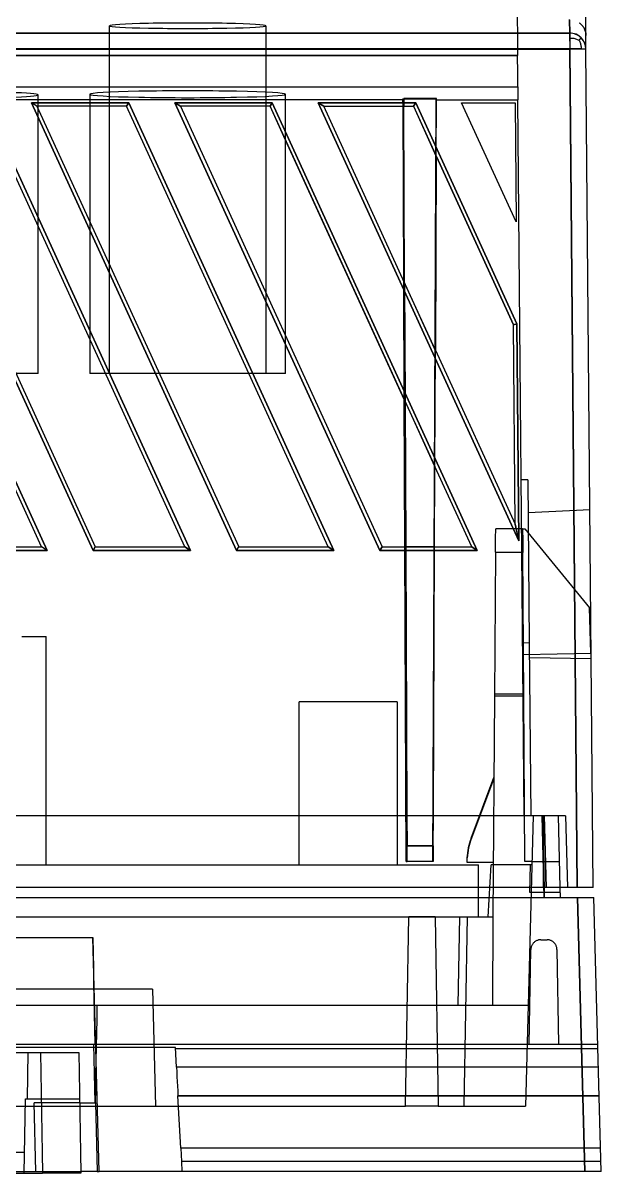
# Model space of a CAD drawing. Header units: millimetres. Extents: x 169.7 to 222.2, y -0.6 to 58.
# Drawn here: x 204.43 to 222.17, y -0.35 to 34.91 of the extents above; entities that cross this region are included whole.
import ezdxf

# ---------------------------------------------------------------- set-up
doc = ezdxf.new("R2010")
doc.units = ezdxf.units.MM
doc.layers.add('MAIN-1', color=7, linetype='Continuous')
doc.layers.add('MAIN-2', color=7, linetype='Continuous')

msp = doc.modelspace()

# ---------------------------------------------------------------- linework, layer by layer
at = {"layer": 'MAIN-1'}
for p, q in [((221.703, 34.536), (221.604, 45.809)), ((221.206, 34.602), (221.202, 35.015)), ((221.506, 34.916), (221.529, 34.898)), ((170.612, 34.602), (221.205, 34.602)), ((221.529, 34.898), (221.55, 34.879)), ((221.55, 34.879), (221.57, 34.859)), ((221.57, 34.859), (221.589, 34.839)), ((221.589, 34.839), (221.606, 34.818)), ((221.606, 34.818), (221.622, 34.796)), ((221.622, 34.796), (221.636, 34.773)), ((221.636, 34.773), (221.65, 34.749)), ((221.65, 34.749), (221.662, 34.724)), ((221.662, 34.724), (221.673, 34.697)), ((221.673, 34.697), (221.682, 34.668)), ((221.682, 34.668), (221.691, 34.637)), ((221.691, 34.637), (221.697, 34.604)), ((221.697, 34.604), (221.701, 34.571)), ((221.701, 34.571), (221.703, 34.536)), ((221.706, 34.107), (221.703, 34.536)), ((221.206, 34.116), (170.612, 34.116)), ((221.206, 34.116), (221.431, 8.4)), ((221.931, 8.4), (221.706, 34.107)), ((198.882, 32.466), (205.172, 18.739)), ((206.58, 18.739), (200.289, 32.466)), ((203.282, 32.466), (209.572, 18.739)), ((204.689, 32.466), (207.682, 32.466)), ((210.98, 18.739), (204.689, 32.466)), ((204.861, 32.356), (204.689, 32.466)), ((207.682, 32.466), (207.611, 32.356)), ((207.682, 32.466), (213.972, 18.739)), ((209.089, 32.466), (212.082, 32.466)), ((215.38, 18.739), (209.089, 32.466)), ((209.089, 32.466), (209.261, 32.356)), ((212.082, 32.466), (212.011, 32.356)), ((212.082, 32.466), (218.372, 18.739)), ((213.489, 32.466), (216.482, 32.466)), ((219.647, 19.028), (213.489, 32.466)), ((213.661, 32.356), (213.489, 32.466)), ((216.482, 32.466), (216.411, 32.356)), ((216.482, 32.466), (219.589, 25.685)), ((219.562, 28.816), (217.889, 32.466)), ((217.889, 32.466), (219.53, 32.466)), ((219.53, 32.466), (219.562, 28.816)), ((205, 18.85), (198.811, 32.356)), ((200.461, 32.356), (206.65, 18.85)), ((209.4, 18.85), (203.211, 32.356)), ((207.611, 32.356), (204.861, 32.356)), ((204.861, 32.356), (211.05, 18.85)), ((204.894, 32.283), (204.894, 32.356)), ((206.485, 32.356), (206.485, 28.813)), ((213.8, 18.85), (207.611, 32.356)), ((212.011, 32.356), (209.261, 32.356)), ((209.261, 32.356), (215.45, 18.85)), ((216.156, 23.311), (212.011, 32.356)), ((213.661, 32.356), (216.117, 32.356)), ((216.141, 26.942), (213.661, 32.356)), ((216.115, 27), (216.092, 32.356)), ((216.117, 32.356), (216.411, 32.356)), ((216.141, 26.943), (216.117, 32.356)), ((216.411, 32.356), (217.114, 30.82)), ((212.485, 25.321), (212.485, 31.323)), ((216.13, 23.367), (212.485, 31.322)), ((217.114, 30.821), (217.088, 24.877)), ((219.479, 25.66), (217.115, 30.821)), ((217.115, 30.82), (219.479, 25.66)), ((204.894, 24.164), (204.894, 28.682)), ((217.088, 24.877), (216.141, 26.942)), ((219.479, 25.66), (219.589, 25.685)), ((219.533, 19.543), (219.479, 25.66)), ((219.589, 25.685), (219.647, 19.028)), ((206.485, 25.212), (206.485, 24.164)), ((217.088, 24.877), (219.533, 19.543)), ((204.894, 24.164), (204.215, 24.164)), ((206.965, 24.164), (206.485, 24.164)), ((211.365, 24.164), (208.615, 24.164)), ((216.151, 18.85), (216.131, 23.367)), ((217.073, 21.31), (216.156, 23.311)), ((216.157, 23.311), (216.176, 18.85)), ((217.062, 18.85), (217.073, 21.31)), ((218.2, 18.85), (217.073, 21.31)), ((219.533, 19.543), (219.647, 19.028)), ((205.172, 18.739), (202.18, 18.739)), ((202.25, 18.85), (205, 18.85)), ((205.172, 18.739), (205, 18.85)), ((206.65, 18.85), (206.58, 18.739)), ((209.572, 18.739), (206.58, 18.739)), ((206.65, 18.85), (209.4, 18.85)), ((209.572, 18.739), (209.4, 18.85)), ((210.98, 18.739), (211.05, 18.85)), ((213.972, 18.739), (210.98, 18.739)), ((211.05, 18.85), (213.8, 18.85)), ((213.972, 18.739), (213.8, 18.85)), ((215.38, 18.739), (215.45, 18.85)), ((218.372, 18.739), (215.38, 18.739)), ((215.45, 18.85), (216.176, 18.85)), ((216.176, 18.85), (217.062, 18.85)), ((217.062, 18.85), (218.2, 18.85)), ((218.2, 18.85), (218.372, 18.739)), ((221.431, 8.4), (170.388, 8.4)), ((220.419, 8.4), (220.427, 8.1)), ((220.926, 8.1), (220.919, 8.4)), ((221.455, 8.4), (221.431, 8.4)), ((221.478, 8.4), (221.455, 8.4)), ((221.502, 8.4), (221.478, 8.4)), ((221.524, 8.4), (221.502, 8.4)), ((221.547, 8.4), (221.524, 8.4)), ((221.569, 8.4), (221.547, 8.4)), ((221.59, 8.4), (221.569, 8.4)), ((221.612, 8.4), (221.59, 8.4)), ((221.633, 8.4), (221.612, 8.4)), ((221.653, 8.4), (221.633, 8.4)), ((221.674, 8.4), (221.653, 8.4)), ((221.694, 8.4), (221.674, 8.4)), ((221.713, 8.4), (221.694, 8.4)), ((221.732, 8.4), (221.713, 8.4)), ((221.75, 8.4), (221.732, 8.4)), ((221.768, 8.4), (221.75, 8.4)), ((221.784, 8.4), (221.768, 8.4)), ((221.8, 8.4), (221.784, 8.4)), ((221.816, 8.4), (221.8, 8.4)), ((221.83, 8.4), (221.816, 8.4)), ((221.843, 8.4), (221.83, 8.4)), ((221.856, 8.4), (221.843, 8.4)), ((221.868, 8.4), (221.856, 8.4)), ((221.878, 8.4), (221.868, 8.4)), ((221.888, 8.4), (221.878, 8.4)), ((221.897, 8.4), (221.888, 8.4)), ((221.905, 8.4), (221.897, 8.4)), ((221.912, 8.4), (221.905, 8.4)), ((221.917, 8.4), (221.912, 8.4)), ((221.922, 8.4), (221.917, 8.4)), ((221.926, 8.4), (221.922, 8.4)), ((221.929, 8.4), (221.926, 8.4)), ((221.93, 8.4), (221.929, 8.4)), ((221.931, 8.4), (221.93, 8.4)), ((170.372, 8.1), (221.448, 8.1)), ((221.448, 8.1), (221.947, 8.1)), ((221.448, 8.1), (221.667, -0.3)), ((222.167, -0.3), (221.947, 8.1)), ((185.243, 6.866), (206.576, 6.866)), ((206.576, 6.866), (206.584, 6.399)), ((206.767, -0.3), (206.576, 6.866)), ((206.584, 6.399), (206.592, 5.933)), ((206.592, 5.933), (206.6, 5.466)), ((206.6, 5.466), (206.607, 5)), ((206.607, 5), (206.615, 4.533)), ((206.615, 4.533), (206.623, 4.067)), ((206.623, 4.067), (206.636, 3.6)), ((185.188, 3.6), (206.636, 3.6)), ((206.651, 1.8), (206.606, 3.6)), ((186.854, 3.349), (204.965, 3.349)), ((206.613, 3.5), (201.57, 3.5)), ((204.965, 3.349), (205.068, 3.349)), ((204.965, 3.349), (204.976, 2.732)), ((205.068, 3.349), (205.17, 3.349)), ((205.17, 3.349), (205.269, 3.349)), ((205.269, 3.349), (205.364, 3.349)), ((205.364, 3.349), (205.456, 3.349)), ((205.456, 3.349), (205.544, 3.349)), ((205.544, 3.349), (205.627, 3.349)), ((205.627, 3.349), (205.705, 3.349)), ((205.705, 3.349), (205.778, 3.349)), ((205.778, 3.349), (205.845, 3.349)), ((205.845, 3.349), (205.906, 3.349)), ((205.906, 3.349), (205.96, 3.349)), ((205.96, 3.349), (206.008, 3.349)), ((206.008, 3.349), (206.049, 3.349)), ((206.049, 3.349), (206.083, 3.349)), ((206.083, 3.349), (206.11, 3.349)), ((206.11, 3.349), (206.129, 3.349)), ((206.129, 3.349), (206.14, 3.349)), ((206.14, 3.349), (206.144, 3.349)), ((206.144, 3.349), (206.155, 2.732)), ((204.976, 2.732), (204.987, 2.116)), ((206.155, 2.732), (206.165, 2.116)), ((204.987, 2.116), (204.998, 1.499)), ((206.165, 2.116), (206.176, 1.499)), ((206.171, 1.8), (206.651, 1.8)), ((206.654, 1.8), (206.705, -0.3)), ((204.998, 1.499), (205.009, 0.882)), ((206.176, 1.499), (206.187, 0.882)), ((205.009, 0.882), (205.021, 0.266)), ((206.187, 0.882), (206.198, 0.266)), ((205.021, 0.266), (205.032, -0.351)), ((206.198, 0.266), (206.208, -0.351)), ((186.787, -0.351), (205.032, -0.351)), ((205.135, -0.351), (205.032, -0.351)), ((205.236, -0.351), (205.135, -0.351)), ((205.334, -0.351), (205.236, -0.351)), ((205.43, -0.351), (205.334, -0.351)), ((205.522, -0.351), (205.43, -0.351)), ((205.61, -0.351), (205.522, -0.351)), ((205.693, -0.351), (205.61, -0.351)), ((205.771, -0.351), (205.693, -0.351)), ((205.844, -0.351), (205.771, -0.351)), ((205.911, -0.351), (205.844, -0.351)), ((205.972, -0.351), (205.911, -0.351)), ((206.026, -0.351), (205.972, -0.351)), ((206.074, -0.351), (206.026, -0.351)), ((206.114, -0.351), (206.074, -0.351)), ((206.148, -0.351), (206.114, -0.351)), ((206.174, -0.351), (206.148, -0.351)), ((206.193, -0.351), (206.174, -0.351)), ((206.205, -0.351), (206.193, -0.351)), ((206.208, -0.351), (206.205, -0.351)), ((206.705, -0.3), (206.207, -0.3)), ((206.705, -0.3), (206.767, -0.3)), ((221.667, -0.3), (206.767, -0.3)), ((221.694, -0.3), (221.667, -0.3)), ((221.72, -0.3), (221.694, -0.3)), ((221.745, -0.3), (221.72, -0.3)), ((221.77, -0.3), (221.745, -0.3)), ((221.794, -0.3), (221.77, -0.3)), ((221.818, -0.3), (221.794, -0.3)), ((221.841, -0.3), (221.818, -0.3)), ((221.865, -0.3), (221.841, -0.3)), ((221.887, -0.3), (221.865, -0.3)), ((221.91, -0.3), (221.887, -0.3)), ((221.931, -0.3), (221.91, -0.3)), ((221.953, -0.3), (221.931, -0.3)), ((221.973, -0.3), (221.953, -0.3)), ((221.993, -0.3), (221.973, -0.3)), ((222.012, -0.3), (221.993, -0.3)), ((222.03, -0.3), (222.012, -0.3)), ((222.047, -0.3), (222.03, -0.3)), ((222.063, -0.3), (222.047, -0.3)), ((222.078, -0.3), (222.063, -0.3)), ((222.092, -0.3), (222.078, -0.3)), ((222.105, -0.3), (222.092, -0.3)), ((222.116, -0.3), (222.105, -0.3)), ((222.127, -0.3), (222.116, -0.3)), ((222.136, -0.3), (222.127, -0.3)), ((222.144, -0.3), (222.136, -0.3)), ((222.151, -0.3), (222.144, -0.3)), ((222.157, -0.3), (222.151, -0.3)), ((222.162, -0.3), (222.157, -0.3)), ((222.165, -0.3), (222.162, -0.3)), ((222.167, -0.3), (222.165, -0.3)), ((222.167, -0.3), (222.167, -0.3))]:
    msp.add_line(p, q, dxfattribs=at)
for major_axis, ratio, start_param, end_param in [((0.5, 0.004), 0.999391, 1.562097, 1.564799), ((-0.001, 0.5), 0.000094, 0.034907, 1.544617), ((0.5, 0.004), 0.999391, 0.000022, 1.562097), ((-0.5, -0.004), 0.026176, 3.141431, 4.712326)]:
    msp.add_ellipse((221.206, 34.103), major_axis=major_axis, ratio=ratio, start_param=start_param, end_param=end_param, dxfattribs=at)
at = {"layer": 'MAIN-2'}
for p, q in [((219.517, 44.258), (219.607, 33.916)), ((221.202, 35.01), (221.206, 34.598)), ((221.496, 34.918), (221.518, 34.901)), ((221.206, 34.598), (170.612, 34.598)), ((207.085, 24.164), (207.085, 34.827)), ((211.885, 34.827), (211.885, 24.164)), ((221.206, 34.598), (221.206, 34.45)), ((221.518, 34.901), (221.54, 34.884)), ((221.54, 34.884), (221.56, 34.865)), ((221.56, 34.865), (221.578, 34.845)), ((221.578, 34.845), (221.596, 34.825)), ((221.596, 34.825), (221.612, 34.805)), ((221.612, 34.805), (221.627, 34.783)), ((221.627, 34.783), (221.64, 34.761)), ((221.64, 34.761), (221.653, 34.738)), ((221.653, 34.738), (221.664, 34.713)), ((221.664, 34.713), (221.675, 34.686)), ((221.675, 34.686), (221.684, 34.658)), ((221.684, 34.658), (221.691, 34.628)), ((221.691, 34.628), (221.697, 34.597)), ((221.697, 34.597), (221.701, 34.565)), ((221.701, 34.565), (221.703, 34.531)), ((221.206, 34.45), (221.206, 34.111)), ((221.206, 34.45), (221.243, 34.449)), ((221.243, 34.449), (221.275, 34.448)), ((221.275, 34.448), (221.304, 34.445)), ((221.304, 34.445), (221.332, 34.441)), ((221.332, 34.441), (221.359, 34.435)), ((221.359, 34.435), (221.386, 34.428)), ((221.386, 34.428), (221.412, 34.42)), ((221.412, 34.42), (221.439, 34.41)), ((221.439, 34.41), (221.466, 34.4)), ((221.466, 34.4), (221.491, 34.388)), ((221.491, 34.388), (221.504, 34.363)), ((221.492, 34.388), (221.503, 34.399)), ((221.503, 34.399), (221.513, 34.409)), ((221.504, 34.363), (221.515, 34.337)), ((221.513, 34.409), (221.522, 34.418)), ((221.515, 34.337), (221.525, 34.311)), ((221.522, 34.418), (221.531, 34.426)), ((221.525, 34.311), (221.534, 34.285)), ((221.531, 34.426), (221.538, 34.433)), ((221.534, 34.285), (221.541, 34.259)), ((221.538, 34.433), (221.544, 34.439)), ((221.541, 34.259), (221.548, 34.233)), ((221.544, 34.439), (221.549, 34.443)), ((221.548, 34.233), (221.552, 34.206)), ((221.549, 34.443), (221.553, 34.447)), ((221.552, 34.206), (221.556, 34.177)), ((221.553, 34.447), (221.556, 34.45)), ((221.556, 34.45), (221.558, 34.452)), ((221.558, 34.452), (221.559, 34.453)), ((170.612, 34.111), (221.206, 34.111)), ((219.607, 33.916), (172.212, 33.916)), ((172.212, 33.911), (219.607, 33.911)), ((219.608, 33.836), (219.607, 33.916)), ((221.431, 8.4), (221.206, 34.111)), ((221.556, 34.177), (221.559, 34.146)), ((221.559, 34.146), (221.56, 34.11)), ((221.931, 8.4), (221.706, 34.107)), ((219.609, 33.758), (219.608, 33.836)), ((219.609, 33.682), (219.609, 33.758)), ((219.61, 33.607), (219.609, 33.682)), ((219.611, 33.535), (219.61, 33.607)), ((219.611, 33.464), (219.611, 33.535)), ((219.612, 33.397), (219.611, 33.464)), ((219.612, 33.332), (219.612, 33.397)), ((219.613, 33.272), (219.612, 33.332)), ((219.613, 33.217), (219.613, 33.272)), ((219.614, 33.165), (219.613, 33.217)), ((219.614, 33.119), (219.614, 33.165)), ((172.203, 32.952), (219.616, 32.952)), ((219.616, 32.947), (172.203, 32.947)), ((219.615, 33.078), (219.614, 33.119)), ((219.615, 33.042), (219.615, 33.078)), ((219.615, 33.012), (219.615, 33.042)), ((219.615, 32.988), (219.615, 33.012)), ((219.616, 32.97), (219.615, 32.988)), ((219.616, 32.958), (219.616, 32.97)), ((219.616, 32.952), (219.616, 32.958)), ((219.616, 32.952), (219.619, 32.556)), ((216.116, 32.556), (172.2, 32.556)), ((216.091, 32.551), (175.71, 32.551)), ((205.172, 18.739), (198.882, 32.466)), ((200.289, 32.466), (206.58, 18.739)), ((209.572, 18.739), (203.282, 32.466)), ((207.682, 32.466), (204.689, 32.466)), ((204.689, 32.466), (210.98, 18.739)), ((204.861, 32.356), (204.689, 32.466)), ((204.894, 32.356), (204.894, 32.708)), ((206.485, 32.726), (206.485, 32.356)), ((207.611, 32.356), (207.682, 32.466)), ((213.972, 18.739), (207.682, 32.466)), ((212.082, 32.466), (209.089, 32.466)), ((209.089, 32.466), (215.38, 18.739)), ((209.261, 32.356), (209.089, 32.466)), ((212.011, 32.356), (212.082, 32.466)), ((218.372, 18.739), (212.082, 32.466)), ((212.485, 31.323), (212.485, 32.726)), ((216.482, 32.466), (213.489, 32.466)), ((213.489, 32.466), (219.647, 19.028)), ((213.489, 32.466), (213.661, 32.356)), ((216.091, 32.586), (217.097, 32.586)), ((216.092, 32.356), (216.091, 32.586)), ((217.122, 32.591), (216.116, 32.591)), ((216.116, 32.591), (216.116, 32.556)), ((216.116, 32.556), (216.117, 32.356)), ((216.411, 32.356), (216.482, 32.466)), ((219.589, 25.685), (216.482, 32.466)), ((217.097, 32.586), (216.995, 9.2)), ((217.097, 32.551), (219.619, 32.551)), ((217.114, 30.821), (217.122, 32.556)), ((217.122, 32.556), (217.122, 32.591)), ((217.122, 32.556), (219.619, 32.556)), ((217.889, 32.466), (217.889, 32.466)), ((217.889, 32.466), (217.889, 32.466)), ((219.53, 32.466), (219.53, 32.466)), ((219.53, 32.466), (219.53, 32.466)), ((219.811, 10.6), (219.618, 32.556)), ((204.894, 28.682), (204.894, 32.283)), ((212.485, 31.322), (212.011, 32.356)), ((216.092, 32.356), (216.411, 32.356)), ((216.411, 32.356), (217.09, 30.875)), ((217.09, 30.875), (217.115, 30.82)), ((206.485, 28.813), (206.485, 25.212)), ((219.562, 28.816), (219.562, 28.816)), ((219.562, 28.816), (219.562, 28.816)), ((216.131, 23.367), (216.115, 27)), ((217.063, 24.931), (216.116, 26.999)), ((216.141, 26.943), (216.157, 23.311)), ((219.589, 25.685), (219.479, 25.66)), ((219.647, 19.028), (219.589, 25.685)), ((212.485, 24.164), (212.485, 25.321)), ((217.088, 24.877), (217.063, 24.931)), ((217.073, 21.31), (217.088, 24.877)), ((208.615, 24.164), (206.965, 24.164)), ((212.485, 24.164), (211.365, 24.164)), ((216.13, 23.367), (217.048, 21.365)), ((217.048, 21.365), (217.073, 21.31)), ((219.921, 20.902), (219.721, 20.9)), ((219.721, 20.9), (219.721, 20.9)), ((219.921, 20.902), (219.965, 15.902)), ((219.921, 20.902), (219.921, 20.902)), ((219.93, 19.898), (221.83, 19.998)), ((219.93, 19.898), (219.93, 19.898)), ((221.83, 19.998), (221.83, 19.998)), ((218.935, 19.397), (218.935, 19.4)), ((218.935, 19.4), (218.935, 19.4)), ((219.762, 19.4), (218.935, 19.4)), ((218.935, 19.386), (218.935, 19.397)), ((219.647, 19.028), (219.533, 19.543)), ((219.762, 19.4), (219.762, 19.4)), ((219.762, 19.4), (219.762, 19.396)), ((219.762, 19.4), (219.833, 19.4)), ((219.762, 19.396), (219.762, 19.386)), ((219.833, 19.4), (221.815, 16.978)), ((218.933, 19.069), (218.934, 19.13)), ((218.933, 19.002), (218.933, 19.069)), ((218.934, 19.236), (218.935, 19.279)), ((218.934, 19.186), (218.934, 19.236)), ((218.934, 19.13), (218.934, 19.186)), ((218.935, 19.369), (218.935, 19.386)), ((218.935, 19.346), (218.935, 19.369)), ((218.935, 19.316), (218.935, 19.346)), ((218.935, 19.279), (218.935, 19.316)), ((219.762, 19.386), (219.762, 19.369)), ((219.762, 19.369), (219.763, 19.345)), ((219.763, 19.345), (219.763, 19.315)), ((219.763, 19.315), (219.763, 19.278)), ((219.763, 19.278), (219.763, 19.235)), ((219.763, 19.235), (219.764, 19.185)), ((219.764, 19.185), (219.764, 19.13)), ((219.764, 19.13), (219.765, 19.068)), ((219.765, 19.068), (219.765, 19.001)), ((202.18, 18.739), (205.172, 18.739)), ((205.172, 18.739), (205, 18.85)), ((206.58, 18.739), (206.65, 18.85)), ((206.58, 18.739), (209.572, 18.739)), ((209.4, 18.85), (209.572, 18.739)), ((210.98, 18.739), (211.05, 18.85)), ((210.98, 18.739), (213.972, 18.739)), ((213.8, 18.85), (213.972, 18.739)), ((215.45, 18.85), (215.38, 18.739)), ((215.38, 18.739), (218.372, 18.739)), ((216.193, 9.2), (216.151, 18.85)), ((217.037, 18.85), (216.151, 18.85)), ((216.176, 18.85), (216.212, 10.6)), ((217.026, 10.6), (217.062, 18.85)), ((217.062, 18.85), (217.037, 18.85)), ((218.372, 18.739), (218.2, 18.85)), ((218.93, 18.682), (218.931, 18.77)), ((218.931, 18.77), (218.932, 18.852)), ((218.932, 18.93), (218.933, 19.002)), ((218.932, 18.852), (218.932, 18.93)), ((219.765, 19.001), (219.766, 18.929)), ((219.766, 18.929), (219.766, 18.851)), ((219.766, 18.851), (219.767, 18.769)), ((219.767, 18.769), (219.767, 18.68)), ((218.93, 18.682), (218.9, 14.269)), ((219.767, 18.68), (218.93, 18.682)), ((218.93, 18.68), (219.767, 18.682)), ((219.798, 14.269), (219.767, 18.68)), ((221.815, 16.978), (221.815, 16.978)), ((221.851, 15.586), (221.815, 16.978)), ((221.815, 16.978), (221.815, 16.978)), ((204.394, 16.1), (205.144, 16.1)), ((205.144, 16.1), (205.144, 16.1)), ((205.144, 9.1), (205.144, 16.1)), ((205.144, 16.1), (205.144, 16.1)), ((219.965, 15.902), (219.765, 15.9)), ((219.965, 15.902), (219.765, 15.9)), ((219.965, 15.902), (220.011, 10.6)), ((219.789, 15.55), (221.851, 15.586)), ((219.789, 15.55), (219.789, 15.55)), ((219.789, 15.55), (219.789, 15.55)), ((221.851, 15.586), (221.851, 15.586)), ((221.851, 15.586), (221.851, 15.586)), ((219.969, 15.45), (219.969, 15.45)), ((221.87, 15.417), (219.969, 15.45)), ((218.9, 14.269), (218.852, 7.5)), ((218.9, 14.341), (219.798, 14.341)), ((219.798, 14.269), (218.9, 14.269)), ((219.833, 9.2), (219.798, 14.269)), ((215.909, 14.1), (212.909, 14.1)), ((212.909, 9.1), (212.909, 14.1)), ((215.909, 14.1), (215.909, 9.1)), ((218.179, 9.911), (218.882, 11.773)), ((218.882, 11.741), (218.191, 9.911)), ((220.427, 10.6), (179.122, 10.6)), ((216.212, 10.6), (216.216, 9.683)), ((217.022, 9.683), (217.026, 10.6)), ((219.811, 10.6), (219.811, 10.6)), ((219.811, 10.6), (219.811, 10.6)), ((220.082, 10.6), (219.848, 1.7)), ((220.011, 10.6), (220.011, 10.6)), ((220.082, 10.6), (220.082, 10.6)), ((220.082, 10.6), (220.082, 10.6)), ((220.082, 10.6), (220.082, 10.6)), ((220.361, 10.6), (220.419, 8.4)), ((220.427, 8.1), (220.361, 10.6)), ((220.394, 10.6), (220.394, 10.6)), ((220.394, 10.6), (220.394, 8.41)), ((220.457, 10.6), (220.427, 10.6)), ((220.427, 10.6), (220.484, 8.4)), ((220.484, 8.4), (220.427, 10.6)), ((220.488, 10.6), (220.457, 10.6)), ((220.517, 10.6), (220.488, 10.6)), ((220.547, 10.6), (220.517, 10.6)), ((220.576, 10.6), (220.547, 10.6)), ((220.605, 10.6), (220.576, 10.6)), ((220.633, 10.6), (220.605, 10.6)), ((220.661, 10.6), (220.633, 10.6)), ((220.689, 10.6), (220.661, 10.6)), ((220.716, 10.6), (220.689, 10.6)), ((220.743, 10.6), (220.716, 10.6)), ((220.769, 10.6), (220.743, 10.6)), ((220.794, 10.6), (220.769, 10.6)), ((220.818, 10.6), (220.794, 10.6)), ((220.842, 10.6), (220.818, 10.6)), ((220.864, 10.6), (220.842, 10.6)), ((220.861, 10.6), (220.861, 10.6)), ((220.919, 8.4), (220.861, 10.6)), ((220.861, 10.6), (220.861, 10.6)), ((220.861, 10.6), (220.861, 10.6)), ((220.886, 10.6), (220.864, 10.6)), ((220.907, 10.6), (220.886, 10.6)), ((220.927, 10.6), (220.907, 10.6)), ((220.945, 10.6), (220.927, 10.6)), ((220.963, 10.6), (220.945, 10.6)), ((220.979, 10.6), (220.963, 10.6)), ((220.994, 10.6), (220.979, 10.6)), ((221.008, 10.6), (220.994, 10.6)), ((221.021, 10.6), (221.008, 10.6)), ((221.033, 10.6), (221.021, 10.6)), ((221.043, 10.6), (221.033, 10.6)), ((221.052, 10.6), (221.043, 10.6)), ((221.059, 10.6), (221.052, 10.6)), ((221.065, 10.6), (221.059, 10.6)), ((221.07, 10.6), (221.065, 10.6)), ((221.074, 10.6), (221.07, 10.6)), ((221.076, 10.6), (221.074, 10.6)), ((221.076, 10.6), (221.076, 10.6)), ((221.076, 10.6), (221.076, 10.6)), ((221.076, 10.6), (221.076, 10.6)), ((221.076, 10.6), (221.134, 8.4)), ((218.191, 9.911), (218.179, 9.911)), ((216.997, 9.683), (216.191, 9.683)), ((216.218, 9.2), (216.216, 9.683)), ((216.216, 9.683), (217.022, 9.683)), ((217.022, 9.683), (217.02, 9.2)), ((216.193, 9.2), (216.193, 9.2)), ((216.193, 9.2), (216.218, 9.2)), ((216.218, 9.2), (216.218, 9.2)), ((217.02, 9.2), (216.218, 9.2)), ((216.995, 9.2), (216.995, 9.2)), ((217.02, 9.2), (217.02, 9.2)), ((218.053, 9.309), (218.046, 9.18)), ((218.046, 9.18), (218.864, 9.18)), ((218.065, 9.309), (218.053, 9.309)), ((218.058, 9.18), (218.065, 9.309)), ((218.864, 9.18), (218.864, 9.18)), ((220.045, 9.2), (219.833, 9.2)), ((219.833, 9.2), (219.833, 9.2)), ((220.045, 9.2), (220.045, 9.2)), ((220.045, 9.2), (220.045, 9.2)), ((220.045, 9.2), (220.898, 9.2)), ((220.898, 9.2), (220.898, 9.2)), ((173.409, 9.1), (218.409, 9.1)), ((205.144, 9.1), (205.144, 9.1)), ((205.144, 9.1), (205.144, 9.1)), ((218.409, 7.5), (218.409, 9.1)), ((218.409, 9.1), (218.409, 9.1)), ((218.709, 7.5), (218.793, 9.1)), ((218.793, 9.1), (218.793, 9.1)), ((220.002, 9.1), (218.793, 9.1)), ((218.793, 9.1), (218.793, 9.1)), ((219.98, 8.25), (220.002, 9.1)), ((220.002, 9.101), (220.002, 9.101)), ((220.042, 9.1), (220.002, 9.1)), ((220.042, 9.1), (220.042, 9.1)), ((220.02, 8.25), (219.98, 8.25)), ((219.98, 8.248), (219.98, 8.248)), ((220.02, 8.25), (220.02, 8.25)), ((220.02, 8.25), (220.02, 8.25)), ((220.922, 8.25), (220.02, 8.25)), ((220.394, 8.41), (220.394, 8.41)), ((220.922, 8.25), (220.922, 8.25)), ((221.931, 8.4), (221.931, 8.4)), ((220.926, 8.1), (220.926, 8.1)), ((221.667, -0.3), (221.448, 8.1)), ((221.947, 8.1), (221.947, 8.1)), ((175.545, 7.5), (216.274, 7.5)), ((216.172, 1.7), (216.274, 7.5)), ((216.274, 7.5), (216.274, 7.5)), ((216.274, 7.5), (217.074, 7.5)), ((216.274, 7.5), (216.274, 7.5)), ((217.074, 7.5), (216.274, 7.5)), ((216.274, 7.5), (216.274, 7.5)), ((216.274, 7.5), (216.274, 7.5)), ((217.074, 7.5), (217.074, 7.5)), ((217.074, 7.5), (217.175, 1.7)), ((217.074, 7.5), (217.074, 7.5)), ((217.074, 7.5), (217.074, 7.5)), ((217.074, 7.5), (217.074, 7.5)), ((217.074, 7.5), (218.409, 7.5)), ((217.786, 4.8), (217.833, 7.5)), ((217.833, 7.5), (217.833, 7.5)), ((217.833, 7.5), (217.833, 7.5)), ((217.969, 1.7), (218.071, 7.5)), ((218.071, 7.5), (218.071, 7.5)), ((218.071, 7.5), (218.071, 7.5)), ((218.409, 7.5), (218.409, 7.5)), ((218.409, 7.5), (218.409, 7.5)), ((218.409, 7.5), (218.709, 7.5)), ((218.409, 7.5), (218.409, 7.5)), ((218.409, 7.5), (218.409, 7.5)), ((218.409, 7.5), (218.409, 7.5)), ((218.409, 7.5), (218.409, 7.5)), ((218.409, 7.5), (218.409, 7.5)), ((218.409, 7.5), (218.409, 7.5)), ((218.409, 7.5), (218.409, 7.5)), ((218.709, 7.5), (218.852, 7.5)), ((218.709, 7.5), (218.709, 7.5)), ((218.709, 7.5), (218.709, 7.5)), ((218.852, 7.5), (218.833, 4.8)), ((218.852, 7.5), (218.852, 7.5)), ((218.852, 7.5), (218.852, 7.5)), ((220.099, 6.707), (220.085, 6.692)), ((220.113, 6.721), (220.099, 6.707)), ((220.128, 6.734), (220.113, 6.721)), ((220.144, 6.746), (220.128, 6.734)), ((220.161, 6.757), (220.144, 6.746)), ((220.179, 6.767), (220.161, 6.757)), ((220.197, 6.775), (220.179, 6.767)), ((220.215, 6.783), (220.197, 6.775)), ((220.234, 6.789), (220.215, 6.783)), ((220.254, 6.794), (220.234, 6.789)), ((220.274, 6.797), (220.254, 6.794)), ((220.295, 6.799), (220.274, 6.797)), ((220.316, 6.8), (220.295, 6.799)), ((220.316, 6.8), (220.316, 6.8)), ((220.316, 6.8), (220.316, 6.8)), ((220.316, 6.8), (220.515, 6.8)), ((220.515, 6.8), (220.515, 6.8)), ((220.515, 6.8), (220.515, 6.8)), ((220.536, 6.799), (220.515, 6.8)), ((220.515, 6.8), (220.515, 6.8)), ((220.556, 6.797), (220.536, 6.799)), ((220.576, 6.794), (220.556, 6.797)), ((220.596, 6.789), (220.576, 6.794)), ((220.615, 6.783), (220.596, 6.789)), ((220.634, 6.775), (220.615, 6.783)), ((220.652, 6.767), (220.634, 6.775)), ((220.669, 6.757), (220.652, 6.767)), ((220.686, 6.746), (220.669, 6.757)), ((220.702, 6.734), (220.686, 6.746)), ((220.718, 6.721), (220.702, 6.734)), ((220.732, 6.707), (220.718, 6.721)), ((220.745, 6.692), (220.732, 6.707)), ((219.965, 3.6), (220.016, 6.505)), ((220.017, 6.526), (220.016, 6.505)), ((220.016, 6.505), (220.016, 6.505)), ((220.016, 6.505), (220.016, 6.505)), ((220.016, 6.505), (220.016, 6.505)), ((220.019, 6.547), (220.017, 6.526)), ((220.023, 6.567), (220.019, 6.547)), ((220.028, 6.586), (220.023, 6.567)), ((220.035, 6.605), (220.028, 6.586)), ((220.043, 6.624), (220.035, 6.605)), ((220.052, 6.642), (220.043, 6.624)), ((220.062, 6.659), (220.052, 6.642)), ((220.073, 6.676), (220.062, 6.659)), ((220.085, 6.692), (220.073, 6.676)), ((220.758, 6.676), (220.745, 6.692)), ((220.769, 6.659), (220.758, 6.676)), ((220.779, 6.642), (220.769, 6.659)), ((220.788, 6.624), (220.779, 6.642)), ((220.795, 6.605), (220.788, 6.624)), ((220.802, 6.586), (220.795, 6.605)), ((220.807, 6.567), (220.802, 6.586)), ((220.811, 6.547), (220.807, 6.567)), ((220.813, 6.526), (220.811, 6.547)), ((220.814, 6.505), (220.813, 6.526)), ((220.814, 6.505), (220.814, 6.505)), ((220.814, 6.505), (220.814, 6.505)), ((220.814, 6.505), (220.865, 3.6)), ((220.814, 6.505), (220.814, 6.505)), ((208.405, 5.287), (183.414, 5.287)), ((208.405, 5.287), (208.499, 1.7)), ((183.401, 4.8), (208.418, 4.8)), ((206.703, 4.371), (206.711, 4.8)), ((206.711, 4.8), (206.711, 4.8)), ((208.418, 4.8), (208.418, 4.8)), ((208.418, 4.8), (219.93, 4.8)), ((217.786, 4.8), (217.786, 4.8)), ((217.786, 4.8), (217.786, 4.8)), ((218.833, 4.8), (218.833, 4.8)), ((219.93, 4.801), (219.93, 4.801)), ((219.93, 4.8), (219.93, 4.8)), ((206.695, 3.943), (206.703, 4.371)), ((206.687, 3.514), (206.695, 3.943)), ((206.636, 3.6), (206.69, 3.6)), ((206.69, 3.6), (222.065, 3.6)), ((206.69, 3.6), (206.69, 3.6)), ((204.571, 1.919), (204.594, 3.349)), ((206.144, 3.349), (206.144, 3.349)), ((209.109, 3.5), (206.613, 3.5)), ((206.679, 3.086), (206.687, 3.514)), ((209.141, 2.896), (209.109, 3.5)), ((209.109, 3.5), (209.109, 3.5)), ((209.111, 3.47), (222.069, 3.47)), ((206.67, 2.657), (206.679, 3.086)), ((222.084, 2.896), (209.141, 2.896)), ((209.141, 2.896), (209.149, 2.748)), ((206.662, 2.229), (206.67, 2.657)), ((209.149, 2.748), (209.157, 2.6)), ((209.157, 2.6), (209.164, 2.454)), ((206.659, 1.8), (206.662, 2.229)), ((209.164, 2.454), (209.172, 2.308)), ((209.172, 2.308), (209.179, 2.164)), ((209.179, 2.164), (209.187, 2.02)), ((204.469, -0.351), (204.508, 1.919)), ((204.508, 1.919), (206.169, 1.919)), ((204.508, 1.919), (204.508, 1.919)), ((204.775, 1.8), (204.775, 1.8)), ((206.171, 1.8), (204.775, 1.8)), ((204.83, -0.3), (204.775, 1.8)), ((206.169, 1.919), (206.169, 1.919)), ((206.171, 1.8), (206.171, 1.8)), ((222.107, 2.02), (209.187, 2.02)), ((222.107, 2.019), (209.187, 2.019)), ((209.271, 0.411), (209.187, 2.019)), ((209.187, 2.019), (222.107, 2.019)), ((209.187, 2.019), (222.107, 2.019)), ((183.32, 1.702), (208.499, 1.702)), ((208.499, 1.7), (208.499, 1.7)), ((208.499, 1.7), (216.172, 1.7)), ((216.172, 1.7), (216.172, 1.7)), ((217.175, 1.7), (216.172, 1.7)), ((216.172, 1.7), (216.172, 1.7)), ((217.175, 1.7), (219.848, 1.7)), ((217.175, 1.7), (217.175, 1.7)), ((217.175, 1.7), (217.175, 1.7)), ((217.969, 1.7), (217.969, 1.7)), ((217.969, 1.7), (217.969, 1.7)), ((219.848, 1.7), (219.848, 1.7)), ((219.848, 1.7), (219.848, 1.7)), ((219.848, 1.7), (219.848, 1.7)), ((222.149, 0.411), (209.271, 0.411)), ((209.271, 0.411), (209.293, 0)), ((204.48, 0.274), (203.997, 0.274)), ((222.159, 0), (209.293, 0)), ((209.293, 0), (209.309, -0.3)), ((186.988, -0.3), (204.83, -0.3)), ((204.469, -0.351), (204.469, -0.351)), ((204.83, -0.3), (206.207, -0.3)), ((204.83, -0.3), (204.83, -0.3)), ((206.208, -0.351), (206.208, -0.351)), ((209.309, -0.3), (209.309, -0.3)), ((222.167, -0.3), (222.167, -0.3)), ((222.167, -0.3), (222.167, -0.3))]:
    msp.add_line(p, q, dxfattribs=at)
for centre, major_axis, ratio, start_param, end_param in [((209.485, 34.827), (-2.4, 0), 0.034921, -3.141593, 0), ((209.485, 34.827), (-2.4, 0), 0.034921, 0, 3.141593), ((221.206, 34.098), (0.5, 0.004), 0.999391, 0.780238, 1.562075), ((221.206, 34.098), (0.5, 0.004), 0.999391, 0, 0.780238), ((221.206, 34.098), (-0.5, -0.004), 0.026176, -2.356277, -1.571025), ((221.206, 34.098), (-0.5, -0.004), 0.026176, 3.141588, 3.926909), ((201.894, 32.708), (-3, 0), 0.034921, -3.141593, -1.570796), ((209.485, 32.726), (-3, 0), 0.034921, -3.141593, 0), ((201.894, 32.708), (-3, 0), 0.034921, 1.570796, 3.141593), ((209.485, 32.726), (-3, 0), 0.034921, 0, 3.141593), ((220.05, 9.205), (2, 0), 0.999996, 2.78045, 3.089376), ((220.062, 9.205), (2, 0), 0.999996, 2.780451, 3.089376)]:
    msp.add_ellipse(centre, major_axis=major_axis, ratio=ratio, start_param=start_param, end_param=end_param, dxfattribs=at)

doc.saveas('drawing.dxf')
